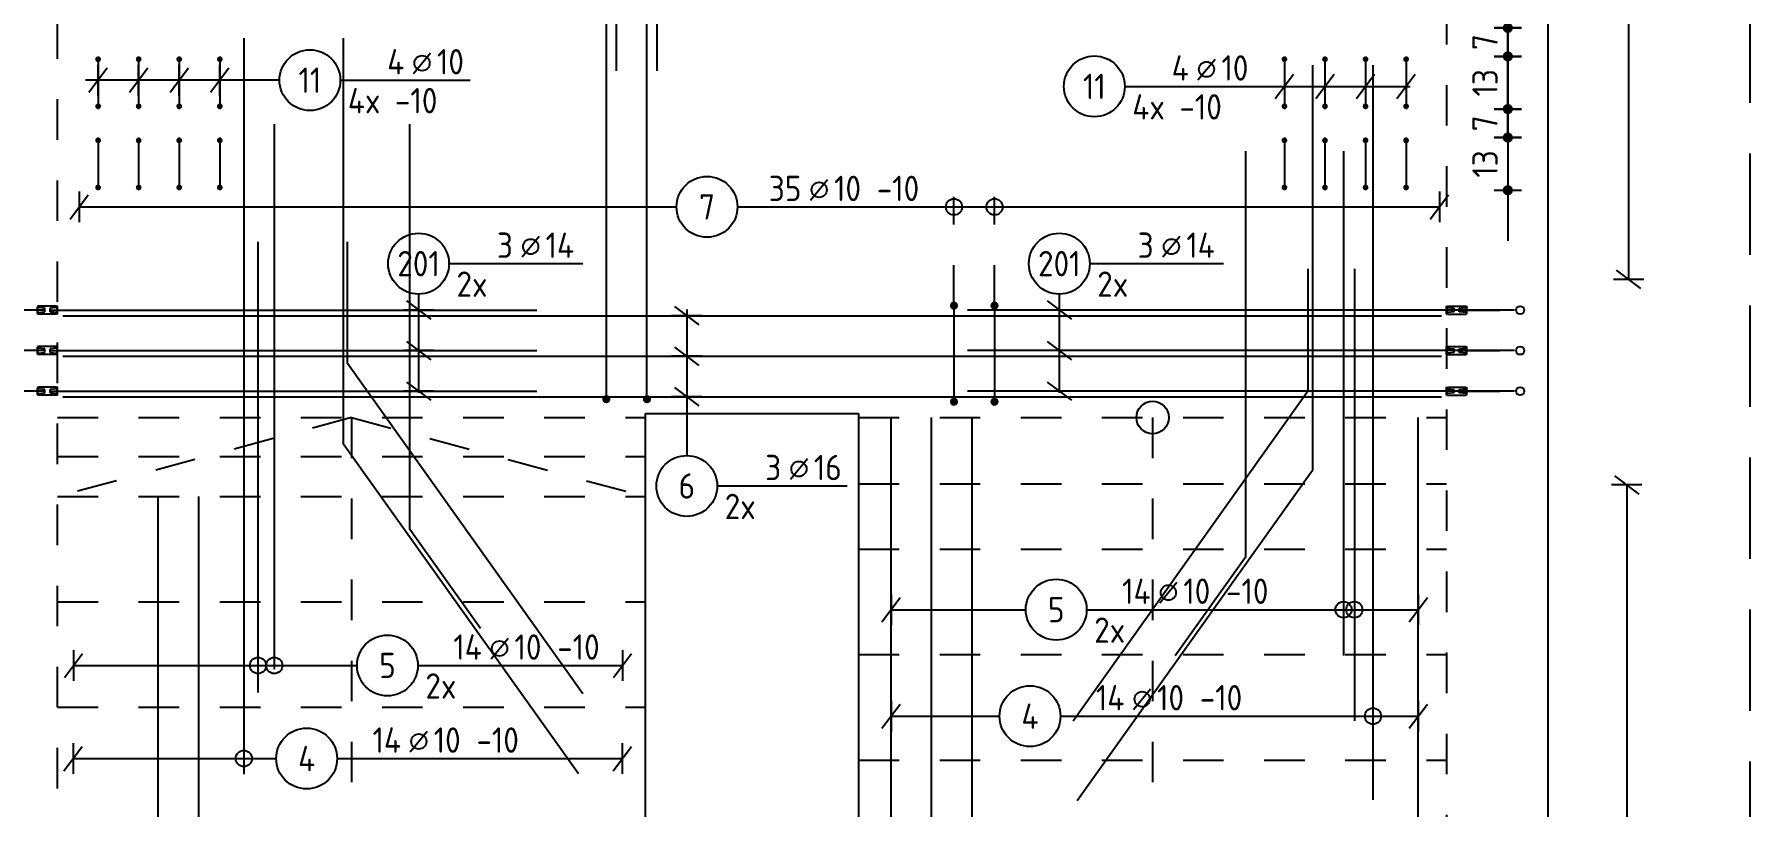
# Model space of a CAD drawing. Extents: x -10.6 to 29.1, y 0 to 18.4.
# Drawn here: x 2.213 to 6.442, y 9.436 to 11.342 of the extents above; entities that cross this region are included whole.
import ezdxf
from ezdxf.enums import TextEntityAlignment as Align

# ---------------------------------------------------------------- set-up
doc = ezdxf.new("R2010")
doc.units = 0
doc.header["$LTSCALE"] = 0.25
for name, pattern in [('AUSGEZOGEN', [1000.01, 1000, 0.01]), ('DOT', [0.175, 0.05, -0.125]), ('GESTRICHELTX2', [1.5, 1, -0.5]), ('HIDDEN', [0.375, 0.25, -0.125]), ('PUNKT', [0.175, 0.05, -0.125]), ('VERDECKT', [0.375, 0.25, -0.125])]:
    doc.linetypes.add(name, pattern=pattern)
for name, color, linetype in [('1.UG', 7, 'Continuous'), ('BETON', 7, 'Continuous'), ('HILFE', 7, 'Continuous'), ('LENTON', 7, 'Continuous'), ('MASSE', 7, 'Continuous'), ('OBJEKT', 7, 'Continuous'), ('RND', 7, 'Continuous'), ('VERDECKT', 7, 'Continuous')]:
    doc.layers.add(name, color=color, linetype=linetype)
doc.layers.add('NOPLOT', color=7, linetype='Continuous', plot=False)
doc.styles.add('txt', font='isocp.shx')
doc.dimstyles.new('DOT_I', dxfattribs={"dimscale": 0.25, "dimtxt": 0.25, "dimasz": 0.25, "dimexe": 0.1, "dimexo": 0.3, "dimgap": 0.1, "dimtad": 1, "dimdec": 3, "dimzin": 3, "dimtxsty": 'txt', "dimblk": 'DOT', "dimblk1": 'DOT', "dimblk2": 'DOT', "dimsah": 1, "dimcen": 0.1, "dimse1": 1, "dimse2": 1, "dimazin": 0, "dimtfac": 1, "dimtdec": 4, "dimtix": 1, "dimtmove": 2, "dimatfit": 3, "dimfxl": 0, "dimtvp": 1, "dimtolj": 1, "dimtzin": 0, "dimarcsym": 0})

# ---------------------------------------------------------------- blocks, each defined once
blk = doc.blocks.new('LEI_GRE')
at = {"layer": 'RND', "color": 7, "linetype": 'Continuous'}
for p, q in [((-0.09, -0.12), (0.09, 0.12)), ((0, 0.15), (0, -0.15))]:
    blk.add_line(p, q, dxfattribs=at)
blk = doc.blocks.new('RND_LEI')
at = {"layer": 'RND', "color": 7, "linetype": 'Continuous'}
blk.add_line((1.022, 0.066), (1.19, 0.27), dxfattribs=at)
for centre, radius in [((0, 0), 0.3), ((1.106, 0.168), 0.075)]:
    blk.add_circle(centre, radius, dxfattribs=at)
at = {"layer": 'RND', "color": 7, "linetype": 'Continuous', "style": 'txt'}
blk.add_attdef('ANZ', text='', height=0.25, dxfattribs=at).set_placement((0.931, 0.057), align=Align.RIGHT)
for tag, p in [('DUM', (1.253, 0.057)), ('ABSTD', (1.674, 0.057)), ('POSTXT', (0.374, -0.327))]:
    blk.add_attdef(tag, p, '', height=0.25, dxfattribs=at)
blk.add_attdef('POSL', text='', height=0.25, dxfattribs=at).set_placement((0, 0), align=Align.MIDDLE)
blk = doc.blocks.new('DOT')
at = {"layer": 'MASSE', "color": 7, "linetype": 'Continuous'}
for p, q in [((0, 0), (-1, 0)), ((0, 0.54), (0, -0.54))]:
    blk.add_line(p, q, dxfattribs=at)
at = {"layer": 'MASSE', "color": 7, "linetype": 'Continuous', "const_width": 0.2}
blk.add_lwpolyline([(-0.1, 0, 1), (0.1, 0, 1)], format="xyb", close=True, dxfattribs=at)
blk = doc.blocks.new('*D23')
at = {"layer": 'Defpoints', "color": 0, "linetype": 'AUSGEZOGEN', "transparency": 16777216}
for p in [(5.8457, 11.4873), (5.8457, 11.3573), (5.8457, 11.3573)]:
    blk.add_point(p, dxfattribs=at)
at = {"layer": 'MASSE', "color": 0, "linetype": 'AUSGEZOGEN', "lineweight": -2, "transparency": 16777216}
for p, q in [((5.8457, 11.5498), (5.8457, 11.6123)), ((5.8457, 11.4873), (5.8457, 11.3573)), ((5.8457, 11.2948), (5.8457, 11.2323))]:
    blk.add_line(p, q, dxfattribs=at)
at = {"layer": 'MASSE', "color": 0, "linetype": 'AUSGEZOGEN', "lineweight": -2, "transparency": 16777216, "xscale": 0.0625, "yscale": 0.0625, "zscale": 0.0625}
for p, rotation in [((5.8457, 11.4873), 270), ((5.8457, 11.3573), 90)]:
    blk.add_blockref('DOT', p, dxfattribs=dict(at, rotation=rotation))
at = {"layer": 'MASSE', "color": 0, "linetype": 'AUSGEZOGEN', "transparency": 16777216, "insert": (5.7895, 11.4223), "char_height": 0.0625, "attachment_point": 5, "rotation": 90, "style": 'txt'}
blk.add_mtext('\\A1;13', dxfattribs=at)
blk = doc.blocks.new('*D24')
at = {"layer": 'Defpoints', "color": 0, "linetype": 'AUSGEZOGEN', "transparency": 16777216}
for p in [(5.8457, 11.3573), (5.8457, 11.287), (5.8457, 11.287)]:
    blk.add_point(p, dxfattribs=at)
at = {"layer": 'MASSE', "color": 0, "linetype": 'AUSGEZOGEN', "lineweight": -2, "transparency": 16777216}
for p, q in [((5.8457, 11.4198), (5.8457, 11.4823)), ((5.8457, 11.3573), (5.8457, 11.287)), ((5.8457, 11.2245), (5.8457, 11.162))]:
    blk.add_line(p, q, dxfattribs=at)
at = {"layer": 'MASSE', "color": 0, "linetype": 'AUSGEZOGEN', "lineweight": -2, "transparency": 16777216, "xscale": 0.0625, "yscale": 0.0625, "zscale": 0.0625}
for p, rotation in [((5.8457, 11.3573), 270), ((5.8457, 11.287), 90)]:
    blk.add_blockref('DOT', p, dxfattribs=dict(at, rotation=rotation))
at = {"layer": 'MASSE', "color": 0, "linetype": 'AUSGEZOGEN', "transparency": 16777216, "insert": (5.7895, 11.3222), "char_height": 0.0625, "attachment_point": 5, "rotation": 90, "style": 'txt'}
blk.add_mtext('\\A1;7', dxfattribs=at)
blk = doc.blocks.new('*D25')
at = {"layer": 'Defpoints', "color": 0, "linetype": 'AUSGEZOGEN', "transparency": 16777216}
for p in [(5.8457, 11.287), (5.8457, 11.157), (5.8457, 11.157)]:
    blk.add_point(p, dxfattribs=at)
at = {"layer": 'MASSE', "color": 0, "linetype": 'AUSGEZOGEN', "lineweight": -2, "transparency": 16777216}
for p, q in [((5.8457, 11.3495), (5.8457, 11.412)), ((5.8457, 11.287), (5.8457, 11.157)), ((5.8457, 11.0945), (5.8457, 11.032))]:
    blk.add_line(p, q, dxfattribs=at)
at = {"layer": 'MASSE', "color": 0, "linetype": 'AUSGEZOGEN', "lineweight": -2, "transparency": 16777216, "xscale": 0.0625, "yscale": 0.0625, "zscale": 0.0625}
for p, rotation in [((5.8457, 11.287), 270), ((5.8457, 11.157), 90)]:
    blk.add_blockref('DOT', p, dxfattribs=dict(at, rotation=rotation))
at = {"layer": 'MASSE', "color": 0, "linetype": 'AUSGEZOGEN', "transparency": 16777216, "insert": (5.7895, 11.222), "char_height": 0.0625, "attachment_point": 5, "rotation": 90, "style": 'txt'}
blk.add_mtext('\\A1;13', dxfattribs=at)
blk = doc.blocks.new('*D26')
at = {"layer": 'Defpoints', "color": 0, "linetype": 'AUSGEZOGEN', "transparency": 16777216}
for p in [(5.8457, 11.157), (5.8457, 11.0867), (5.8457, 11.0867)]:
    blk.add_point(p, dxfattribs=at)
at = {"layer": 'MASSE', "color": 0, "linetype": 'AUSGEZOGEN', "lineweight": -2, "transparency": 16777216}
for p, q in [((5.8457, 11.2195), (5.8457, 11.282)), ((5.8457, 11.157), (5.8457, 11.0867)), ((5.8457, 11.0242), (5.8457, 10.9617))]:
    blk.add_line(p, q, dxfattribs=at)
at = {"layer": 'MASSE', "color": 0, "linetype": 'AUSGEZOGEN', "lineweight": -2, "transparency": 16777216, "xscale": 0.0625, "yscale": 0.0625, "zscale": 0.0625}
for p, rotation in [((5.8457, 11.157), 270), ((5.8457, 11.0867), 90)]:
    blk.add_blockref('DOT', p, dxfattribs=dict(at, rotation=rotation))
at = {"layer": 'MASSE', "color": 0, "linetype": 'AUSGEZOGEN', "transparency": 16777216, "insert": (5.7895, 11.1219), "char_height": 0.0625, "attachment_point": 5, "rotation": 90, "style": 'txt'}
blk.add_mtext('\\A1;7', dxfattribs=at)
blk = doc.blocks.new('*D27')
at = {"layer": 'Defpoints', "color": 0, "linetype": 'AUSGEZOGEN', "transparency": 16777216}
for p in [(5.8457, 11.0867), (5.8457, 10.9567), (5.8457, 10.9567)]:
    blk.add_point(p, dxfattribs=at)
at = {"layer": 'MASSE', "color": 0, "linetype": 'AUSGEZOGEN', "lineweight": -2, "transparency": 16777216}
for p, q in [((5.8457, 11.1492), (5.8457, 11.2117)), ((5.8457, 11.0867), (5.8457, 10.9567)), ((5.8457, 10.8942), (5.8457, 10.8317))]:
    blk.add_line(p, q, dxfattribs=at)
at = {"layer": 'MASSE', "color": 0, "linetype": 'AUSGEZOGEN', "lineweight": -2, "transparency": 16777216, "xscale": 0.0625, "yscale": 0.0625, "zscale": 0.0625}
for p, rotation in [((5.8457, 11.0867), 270), ((5.8457, 10.9567), 90)]:
    blk.add_blockref('DOT', p, dxfattribs=dict(at, rotation=rotation))
at = {"layer": 'MASSE', "color": 0, "linetype": 'AUSGEZOGEN', "transparency": 16777216, "insert": (5.7895, 11.0217), "char_height": 0.0625, "attachment_point": 5, "rotation": 90, "style": 'txt'}
blk.add_mtext('\\A1;13', dxfattribs=at)

msp = doc.modelspace()

# ---------------------------------------------------------------- linework, layer by layer
at = {"layer": '1.UG', "color": 7, "linetype": 'PUNKT'}
for p, q in [((2.2699, 10.3962), (3.7199, 10.3962)), ((2.9949, 10.3962), (2.9949, 7.0812)), ((2.2699, 10.2012), (3.7199, 10.2012)), ((2.2699, 9.9412), (3.7199, 9.9412)), ((2.2699, 9.6812), (3.7199, 9.6812))]:
    msp.add_line(p, q, dxfattribs=at)
at = {"layer": '1.UG', "color": 7, "linetype": 'DOT'}
for p, q in [((2.9949, 10.3962), (2.2699, 10.2012)), ((2.9949, 10.3962), (3.7199, 10.2012)), ((4.2449, 10.3962), (5.6949, 10.3962)), ((4.9699, 10.3962), (4.9699, 6.4962)), ((4.2449, 10.0712), (5.6949, 10.0712)), ((4.2449, 9.8112), (5.6949, 9.8112)), ((4.2449, 9.5512), (5.6949, 9.5512))]:
    msp.add_line(p, q, dxfattribs=at)
at = {"layer": 'BETON', "color": 6, "linetype": 'AUSGEZOGEN', "lineweight": -2}
msp.add_line((5.9449, 6.6912), (5.9449, 12.5475), dxfattribs=at)
at = {"layer": 'BETON', "color": 6, "linetype": 'AUSGEZOGEN'}
for p, q in [((3.7199, 7.0812), (3.7199, 10.4062)), ((3.7199, 10.4062), (4.2449, 10.4062)), ((4.2449, 10.4062), (4.2449, 6.4862))]:
    msp.add_line(p, q, dxfattribs=at)
at = {"layer": 'HILFE', "color": 102, "linetype": 'GESTRICHELTX2'}
msp.add_line((6.4421, 12.5475), (6.4421, 4.4188), dxfattribs=at)
at = {"layer": 'LENTON', "color": 102}
for p, q in [((2.2214, 10.671), (2.2201, 10.6697)), ((2.2201, 10.6697), (2.2201, 10.6686)), ((2.2201, 10.6612), (2.2201, 10.6686)), ((2.221, 10.6673), (2.2201, 10.6685)), ((2.2201, 10.6539), (2.2201, 10.6612)), ((2.2386, 10.6655), (2.221, 10.6673)), ((2.2669, 10.671), (2.2214, 10.671)), ((2.2386, 10.6569), (2.2386, 10.6655)), ((2.2689, 10.6673), (2.2513, 10.6655)), ((2.2513, 10.6569), (2.2513, 10.6655)), ((2.2675, 10.6699), (2.2669, 10.671)), ((2.2688, 10.671), (2.2682, 10.6699)), ((2.2699, 10.671), (2.2688, 10.671)), ((2.2699, 10.6685), (2.2689, 10.6673)), ((2.2689, 10.6551), (2.2689, 10.6673)), ((2.2689, 10.6551), (2.2689, 10.6673)), ((2.2699, 10.6661), (2.2699, 10.671)), ((2.2699, 10.6563), (2.2699, 10.6661)), ((5.6949, 10.671), (5.6959, 10.671)), ((5.6949, 10.6661), (5.6949, 10.671)), ((5.6949, 10.6685), (5.6958, 10.6673)), ((5.6949, 10.6563), (5.6949, 10.6661)), ((5.6958, 10.6551), (5.6958, 10.6673)), ((5.6958, 10.6673), (5.7134, 10.6655)), ((5.6958, 10.6551), (5.6958, 10.6673)), ((5.6959, 10.671), (5.6965, 10.6699)), ((5.6972, 10.6699), (5.6978, 10.671)), ((5.6978, 10.671), (5.7434, 10.671)), ((5.7134, 10.6569), (5.7134, 10.6655)), ((5.7261, 10.6655), (5.7437, 10.6673)), ((5.7261, 10.6569), (5.7261, 10.6655)), ((5.7434, 10.671), (5.7447, 10.6697)), ((5.7437, 10.6673), (5.7447, 10.6685)), ((5.7447, 10.6697), (5.7447, 10.6686)), ((5.7447, 10.6612), (5.7447, 10.6686)), ((5.7447, 10.6539), (5.7447, 10.6612)), ((2.2201, 10.6539), (2.221, 10.6551)), ((2.2201, 10.6527), (2.2201, 10.6539)), ((2.2201, 10.6527), (2.2214, 10.6514)), ((2.221, 10.6551), (2.2386, 10.6569)), ((2.2669, 10.6514), (2.2214, 10.6514)), ((2.2513, 10.6569), (2.2689, 10.6551)), ((2.2669, 10.6514), (2.2675, 10.6525)), ((2.2682, 10.6525), (2.2688, 10.6514)), ((2.2699, 10.6514), (2.2688, 10.6514)), ((2.2689, 10.6551), (2.2699, 10.6539)), ((2.2699, 10.6514), (2.2699, 10.6563)), ((5.6949, 10.6514), (5.6949, 10.6563)), ((5.6958, 10.6551), (5.6949, 10.6539)), ((5.6949, 10.6514), (5.6959, 10.6514)), ((5.7134, 10.6569), (5.6958, 10.6551)), ((5.6965, 10.6525), (5.6959, 10.6514)), ((5.6978, 10.6514), (5.6972, 10.6525)), ((5.6978, 10.6514), (5.7434, 10.6514)), ((5.7437, 10.6551), (5.7261, 10.6569)), ((5.7447, 10.6527), (5.7434, 10.6514)), ((5.7447, 10.6539), (5.7437, 10.6551)), ((5.7447, 10.6527), (5.7447, 10.6539)), ((2.2214, 10.571), (2.2201, 10.5697)), ((2.2201, 10.5697), (2.2201, 10.5686)), ((2.2201, 10.5612), (2.2201, 10.5686)), ((2.221, 10.5673), (2.2201, 10.5685)), ((2.2201, 10.5539), (2.2201, 10.5612)), ((2.2201, 10.5539), (2.221, 10.5551)), ((2.2201, 10.5527), (2.2201, 10.5539)), ((2.2201, 10.5527), (2.2214, 10.5514)), ((2.2386, 10.5655), (2.221, 10.5673)), ((2.221, 10.5551), (2.2386, 10.5569)), ((2.2669, 10.571), (2.2214, 10.571)), ((2.2669, 10.5514), (2.2214, 10.5514)), ((2.2386, 10.5569), (2.2386, 10.5655)), ((2.2689, 10.5673), (2.2513, 10.5655)), ((2.2513, 10.5569), (2.2513, 10.5655)), ((2.2513, 10.5569), (2.2689, 10.5551)), ((2.2675, 10.5699), (2.2669, 10.571)), ((2.2669, 10.5514), (2.2675, 10.5525)), ((2.2688, 10.571), (2.2682, 10.5699)), ((2.2682, 10.5525), (2.2688, 10.5514)), ((2.2699, 10.571), (2.2688, 10.571)), ((2.2699, 10.5514), (2.2688, 10.5514)), ((2.2699, 10.5685), (2.2689, 10.5673)), ((2.2689, 10.5551), (2.2689, 10.5673)), ((2.2689, 10.5551), (2.2689, 10.5673)), ((2.2689, 10.5551), (2.2699, 10.5539)), ((2.2699, 10.5661), (2.2699, 10.571)), ((2.2699, 10.5563), (2.2699, 10.5661)), ((2.2699, 10.5514), (2.2699, 10.5563)), ((5.6949, 10.571), (5.6959, 10.571)), ((5.6949, 10.5661), (5.6949, 10.571)), ((5.6949, 10.5685), (5.6958, 10.5673)), ((5.6949, 10.5563), (5.6949, 10.5661)), ((5.6949, 10.5514), (5.6949, 10.5563)), ((5.6958, 10.5551), (5.6949, 10.5539)), ((5.6949, 10.5514), (5.6959, 10.5514)), ((5.6958, 10.5551), (5.6958, 10.5673)), ((5.6958, 10.5673), (5.7134, 10.5655)), ((5.6958, 10.5551), (5.6958, 10.5673)), ((5.7134, 10.5569), (5.6958, 10.5551)), ((5.6959, 10.571), (5.6965, 10.5699)), ((5.6965, 10.5525), (5.6959, 10.5514)), ((5.6972, 10.5699), (5.6978, 10.571)), ((5.6978, 10.5514), (5.6972, 10.5525)), ((5.6978, 10.571), (5.7434, 10.571)), ((5.6978, 10.5514), (5.7434, 10.5514)), ((5.7134, 10.5569), (5.7134, 10.5655)), ((5.7261, 10.5655), (5.7437, 10.5673)), ((5.7261, 10.5569), (5.7261, 10.5655)), ((5.7437, 10.5551), (5.7261, 10.5569)), ((5.7434, 10.571), (5.7447, 10.5697)), ((5.7447, 10.5527), (5.7434, 10.5514)), ((5.7437, 10.5673), (5.7447, 10.5685)), ((5.7447, 10.5539), (5.7437, 10.5551)), ((5.7447, 10.5697), (5.7447, 10.5686)), ((5.7447, 10.5612), (5.7447, 10.5686)), ((5.7447, 10.5539), (5.7447, 10.5612)), ((5.7447, 10.5527), (5.7447, 10.5539)), ((2.2214, 10.471), (2.2201, 10.4697)), ((2.2201, 10.4697), (2.2201, 10.4686)), ((2.2201, 10.4612), (2.2201, 10.4686)), ((2.221, 10.4673), (2.2201, 10.4685)), ((2.2201, 10.4539), (2.2201, 10.4612)), ((2.2201, 10.4539), (2.221, 10.4551)), ((2.2201, 10.4527), (2.2201, 10.4539)), ((2.2201, 10.4527), (2.2214, 10.4514)), ((2.2386, 10.4655), (2.221, 10.4673)), ((2.221, 10.4551), (2.2386, 10.4569)), ((2.2669, 10.471), (2.2214, 10.471)), ((2.2669, 10.4514), (2.2214, 10.4514)), ((2.2386, 10.4569), (2.2386, 10.4655)), ((2.2689, 10.4673), (2.2513, 10.4655)), ((2.2513, 10.4569), (2.2513, 10.4655)), ((2.2513, 10.4569), (2.2689, 10.4551)), ((2.2675, 10.4699), (2.2669, 10.471)), ((2.2669, 10.4514), (2.2675, 10.4525)), ((2.2688, 10.471), (2.2682, 10.4699)), ((2.2682, 10.4525), (2.2688, 10.4514)), ((2.2699, 10.471), (2.2688, 10.471)), ((2.2699, 10.4514), (2.2688, 10.4514)), ((2.2699, 10.4685), (2.2689, 10.4673)), ((2.2689, 10.4551), (2.2689, 10.4673)), ((2.2689, 10.4551), (2.2689, 10.4673)), ((2.2689, 10.4551), (2.2699, 10.4539)), ((2.2699, 10.4661), (2.2699, 10.471)), ((2.2699, 10.4563), (2.2699, 10.4661)), ((2.2699, 10.4514), (2.2699, 10.4563)), ((5.6949, 10.471), (5.6959, 10.471)), ((5.6949, 10.4661), (5.6949, 10.471)), ((5.6949, 10.4685), (5.6958, 10.4673)), ((5.6949, 10.4563), (5.6949, 10.4661)), ((5.6949, 10.4514), (5.6949, 10.4563)), ((5.6958, 10.4551), (5.6949, 10.4539)), ((5.6949, 10.4514), (5.6959, 10.4514)), ((5.6958, 10.4551), (5.6958, 10.4673)), ((5.6958, 10.4673), (5.7134, 10.4655)), ((5.6958, 10.4551), (5.6958, 10.4673)), ((5.7134, 10.4569), (5.6958, 10.4551)), ((5.6959, 10.471), (5.6965, 10.4699)), ((5.6965, 10.4525), (5.6959, 10.4514)), ((5.6972, 10.4699), (5.6978, 10.471)), ((5.6978, 10.4514), (5.6972, 10.4525)), ((5.6978, 10.471), (5.7434, 10.471)), ((5.6978, 10.4514), (5.7434, 10.4514)), ((5.7134, 10.4569), (5.7134, 10.4655)), ((5.7261, 10.4655), (5.7437, 10.4673)), ((5.7261, 10.4569), (5.7261, 10.4655)), ((5.7437, 10.4551), (5.7261, 10.4569)), ((5.7434, 10.471), (5.7447, 10.4697)), ((5.7447, 10.4527), (5.7434, 10.4514)), ((5.7437, 10.4673), (5.7447, 10.4685)), ((5.7447, 10.4539), (5.7437, 10.4551)), ((5.7447, 10.4697), (5.7447, 10.4686)), ((5.7447, 10.4612), (5.7447, 10.4686)), ((5.7447, 10.4539), (5.7447, 10.4612)), ((5.7447, 10.4527), (5.7447, 10.4539))]:
    msp.add_line(p, q, dxfattribs=at)
at = {"layer": 'LENTON', "color": 102, "linetype": 'AUSGEZOGEN'}
for p, q in [((2.221, 10.6551), (2.221, 10.6673)), ((5.7437, 10.6551), (5.7437, 10.6673)), ((2.221, 10.5551), (2.221, 10.5673)), ((5.7437, 10.5551), (5.7437, 10.5673)), ((2.221, 10.4551), (2.221, 10.4673)), ((5.7437, 10.4551), (5.7437, 10.4673))]:
    msp.add_line(p, q, dxfattribs=at)
at = {"layer": 'LENTON', "color": 102}
for centre, start, end in [((2.2679, 10.6701), 207.5001, 332.4999), ((5.6969, 10.6701), 207.5001, 332.4999), ((2.2679, 10.6524), 27.5, 152.5), ((5.6969, 10.6524), 27.5, 152.5), ((2.2679, 10.5701), 207.5001, 332.4999), ((2.2679, 10.5524), 27.5, 152.5), ((5.6969, 10.5701), 207.5001, 332.4999), ((5.6969, 10.5524), 27.5, 152.5), ((2.2679, 10.4701), 207.5001, 332.4999), ((2.2679, 10.4524), 27.5, 152.5), ((5.6969, 10.4701), 207.5001, 332.4999), ((5.6969, 10.4524), 27.5, 152.5)]:
    msp.add_arc(centre, 0.00041, start, end, dxfattribs=at)
at = {"layer": 'NOPLOT', "color": 191, "linetype": 'Continuous'}
for p, q in [((5.8623, 10.6612), (5.5513, 10.6612)), ((5.8623, 10.5612), (5.5513, 10.5612)), ((5.8623, 10.4612), (5.5513, 10.4612))]:
    msp.add_line(p, q, dxfattribs=at)
for points in [[(2.9745, 11.3321), (2.9745, 10.3321), (3.5546, 9.5176)], [(5.364, 11.2654), (5.364, 10.2654), (4.7838, 9.4509)], [(3.3127, 9.8757), (3.1386, 10.12), (3.1386, 11.12)], [(5.0258, 9.809), (5.1998, 10.0533), (5.1998, 11.0533)], [(3.5648, 9.7149), (2.9846, 10.5294), (2.9846, 10.8294)], [(4.7737, 9.6481), (5.3538, 10.4626), (5.3538, 10.7626)], [(4.325, 6.5925), (4.325, 10.3962)], [(5.625, 6.5925), (5.625, 10.3962)]]:
    msp.add_lwpolyline(points, dxfattribs=at)
at = {"layer": 'OBJEKT', "color": 7, "linetype": 'AUSGEZOGEN'}
msp.add_circle((4.9699, 10.3962), 0.04, dxfattribs=at)
at = {"layer": 'RND', "color": 7, "linetype": 'AUSGEZOGEN'}
for p, q in [((6.1439, 10.7372), (6.1439, 11.7693)), ((2.9671, 11.2283), (3.2871, 11.2283)), ((4.9013, 11.213), (5.2213, 11.213)), ((2.3232, 10.9158), (3.7962, 10.9158)), ((3.9462, 10.9158), (5.6769, 10.9158)), ((3.235, 10.7757), (3.565, 10.7757)), ((4.8148, 10.7757), (5.1448, 10.7757)), ((3.8964, 10.2273), (4.2164, 10.2273)), ((6.139, 10.2298), (6.139, 7.5627)), ((4.325, 9.9221), (4.6573, 9.9221)), ((4.8073, 9.9221), (5.625, 9.9221)), ((2.3092, 9.7844), (3.0083, 9.7844)), ((3.1583, 9.7844), (3.6628, 9.7844)), ((4.325, 9.6594), (4.5926, 9.6594)), ((4.7426, 9.6594), (5.625, 9.6594)), ((2.3082, 9.5549), (2.8091, 9.5549)), ((2.9591, 9.5549), (3.6622, 9.5549))]:
    msp.add_line(p, q, dxfattribs=at)
at = {"layer": 'RND', "color": 102, "linetype": 'AUSGEZOGEN'}
for p, q in [((2.8171, 11.2283), (2.3385, 11.2283)), ((4.9013, 11.213), (5.6052, 11.213)), ((3.16, 10.7007), (3.16, 10.4571)), ((4.7398, 10.7007), (4.7398, 10.4571)), ((3.8214, 10.6629), (3.8214, 10.3023))]:
    msp.add_line(p, q, dxfattribs=at)
at = {"layer": 'RND', "color": 102, "linetype": 'VERDECKT'}
for p, q in [((4.4801, 10.6722), (4.4801, 10.9408)), ((4.5801, 10.6722), (4.5801, 10.9408)), ((2.8043, 9.875), (2.8043, 9.7594))]:
    msp.add_line(p, q, dxfattribs=at)
at = {"layer": 'RND', "color": 1, "linetype": 'HIDDEN'}
for p, q in [((2.2386, 10.6612), (2.0386, 10.6612)), ((5.7261, 10.6612), (5.8761, 10.6612)), ((2.2386, 10.5612), (2.0386, 10.5612)), ((5.7261, 10.5612), (5.8761, 10.5612)), ((2.2386, 10.4612), (2.0386, 10.4612)), ((5.7261, 10.4612), (5.8761, 10.4612))]:
    msp.add_line(p, q, dxfattribs=at)
at = {"layer": 'RND', "color": 1, "linetype": 'AUSGEZOGEN'}
for points in [[(3.6232, 10.4414), (3.6232, 11.8014)], [(3.6482, 11.2514), (3.6482, 11.8014)], [(3.7232, 10.4414), (3.7232, 11.8014)], [(3.7482, 11.2514), (3.7482, 11.8014)], [(2.7291, 11.3321), (2.7291, 10.3321), (2.7291, 9.516)], [(2.3699, 11.287), (2.3699, 11.157)], [(2.4699, 11.287), (2.4699, 11.157)], [(2.5699, 11.287), (2.5699, 11.157)], [(2.6699, 11.287), (2.6699, 11.157)], [(5.2949, 11.287), (5.2949, 11.157)], [(5.3949, 11.287), (5.3949, 11.157)], [(5.4949, 11.287), (5.4949, 11.157)], [(5.5132, 11.2654), (5.5132, 10.2654), (5.5132, 9.4532)], [(5.5949, 11.287), (5.5949, 11.157)], [(2.3699, 11.0867), (2.3699, 10.9567)], [(2.4699, 11.0867), (2.4699, 10.9567)], [(2.5699, 11.0867), (2.5699, 10.9567)], [(2.6699, 11.0867), (2.6699, 10.9567)], [(2.8043, 11.12), (2.8043, 10.12), (2.8043, 9.875)], [(5.2949, 11.0867), (5.2949, 10.9567)], [(5.3949, 11.0867), (5.3949, 10.9567)], [(5.4949, 11.0867), (5.4949, 10.9567)], [(5.5949, 11.0867), (5.5949, 10.9567)], [(5.4408, 11.0533), (5.4408, 10.0533), (5.4408, 9.8092)], [(2.7641, 10.8294), (2.7641, 10.5351), (2.7641, 9.7175)], [(5.4674, 10.7626), (5.4674, 10.4626), (5.4674, 9.6481)], [(2.2513, 10.6612), (3.4513, 10.6612)], [(4.4801, 10.6722), (4.4801, 10.4351)], [(5.7134, 10.6612), (4.5134, 10.6612)], [(4.5801, 10.6722), (4.5801, 10.4351)], [(2.2826, 10.6473), (5.6826, 10.6473)], [(2.2513, 10.5612), (3.4513, 10.5612)], [(2.2826, 10.5473), (5.6826, 10.5473)], [(5.7134, 10.5612), (4.5134, 10.5612)], [(2.2513, 10.4612), (3.4513, 10.4612)], [(2.2826, 10.4473), (5.6826, 10.4473)], [(5.7134, 10.4612), (4.5134, 10.4612)], [(4.425, 6.5925), (4.425, 10.3962)], [(4.525, 6.5925), (4.525, 10.3962)], [(2.5179, 7.1389), (2.5179, 10.2012)], [(2.6179, 7.1389), (2.6179, 10.2012)]]:
    msp.add_lwpolyline(points, dxfattribs=at)
at = {"layer": 'RND', "color": 7, "linetype": 'AUSGEZOGEN'}
for points, const_width in [([(2.3734, 11.28, -1), (2.3664, 11.28, -1)], 0.007), ([(2.4734, 11.28, -1), (2.4664, 11.28, -1)], 0.007), ([(2.5734, 11.28, -1), (2.5664, 11.28, -1)], 0.007), ([(2.6734, 11.28, -1), (2.6664, 11.28, -1)], 0.007), ([(5.2914, 11.28, 1), (5.2984, 11.28, 1)], 0.007), ([(5.3914, 11.28, 1), (5.3984, 11.28, 1)], 0.007), ([(5.4914, 11.28, 1), (5.4984, 11.28, 1)], 0.007), ([(5.5914, 11.28, 1), (5.5984, 11.28, 1)], 0.007), ([(2.3734, 11.164, -1), (2.3664, 11.164, -1)], 0.007), ([(2.4734, 11.164, -1), (2.4664, 11.164, -1)], 0.007), ([(2.5734, 11.164, -1), (2.5664, 11.164, -1)], 0.007), ([(2.6734, 11.164, -1), (2.6664, 11.164, -1)], 0.007), ([(5.2914, 11.164, 1), (5.2984, 11.164, 1)], 0.007), ([(5.3914, 11.164, 1), (5.3984, 11.164, 1)], 0.007), ([(5.4914, 11.164, 1), (5.4984, 11.164, 1)], 0.007), ([(5.5914, 11.164, 1), (5.5984, 11.164, 1)], 0.007), ([(2.3734, 11.0797, -1), (2.3664, 11.0797, -1)], 0.007), ([(2.4734, 11.0797, -1), (2.4664, 11.0797, -1)], 0.007), ([(2.5734, 11.0797, -1), (2.5664, 11.0797, -1)], 0.007), ([(2.6734, 11.0797, -1), (2.6664, 11.0797, -1)], 0.007), ([(5.2914, 11.0797, 1), (5.2984, 11.0797, 1)], 0.007), ([(5.3914, 11.0797, 1), (5.3984, 11.0797, 1)], 0.007), ([(5.4914, 11.0797, 1), (5.4984, 11.0797, 1)], 0.007), ([(5.5914, 11.0797, 1), (5.5984, 11.0797, 1)], 0.007), ([(2.3734, 10.9637, -1), (2.3664, 10.9637, -1)], 0.007), ([(2.4734, 10.9637, -1), (2.4664, 10.9637, -1)], 0.007), ([(2.5734, 10.9637, -1), (2.5664, 10.9637, -1)], 0.007), ([(2.6734, 10.9637, -1), (2.6664, 10.9637, -1)], 0.007), ([(5.2914, 10.9637, 1), (5.2984, 10.9637, 1)], 0.007), ([(5.3914, 10.9637, 1), (5.3984, 10.9637, 1)], 0.007), ([(5.4914, 10.9637, 1), (5.4984, 10.9637, 1)], 0.007), ([(5.5914, 10.9637, 1), (5.5984, 10.9637, 1)], 0.007), ([(4.4751, 10.6722, 1), (4.4851, 10.6722, 1)], 0.01), ([(4.5751, 10.6722, 1), (4.5851, 10.6722, 1)], 0.01), ([(3.6182, 10.4414, 1), (3.6282, 10.4414, 1)], 0.01), ([(3.7182, 10.4414, 1), (3.7282, 10.4414, 1)], 0.01), ([(4.4751, 10.4351, 1), (4.4851, 10.4351, 1)], 0.01), ([(4.5751, 10.4351, 1), (4.5851, 10.4351, 1)], 0.01)]:
    msp.add_lwpolyline(points, format="xyb", close=True, dxfattribs=dict(at, const_width=const_width))
for centre, radius in [((4.4801, 10.9158), 0.02), ((4.5801, 10.9158), 0.02), ((5.8761, 10.6612), 0.01), ((5.8761, 10.5612), 0.01), ((5.8761, 10.4612), 0.01), ((5.4408, 9.9221), 0.02), ((5.4674, 9.9221), 0.02), ((2.7641, 9.7844), 0.02), ((2.8043, 9.7844), 0.02), ((5.5132, 9.6594), 0.02), ((2.7291, 9.5549), 0.02)]:
    msp.add_circle(centre, radius, dxfattribs=at)
at = {"layer": 'VERDECKT', "color": 7, "linetype": 'VERDECKT', "lineweight": -2}
for p, q in [((2.2699, 7.0812), (2.2699, 11.8162)), ((5.6949, 11.8162), (5.6949, 6.6912))]:
    msp.add_line(p, q, dxfattribs=at)
at = {"layer": 'VERDECKT', "color": 7, "linetype": 'VERDECKT'}
msp.add_line((2.2699, 10.2999), (3.7199, 10.2999), dxfattribs=at)
at = {"layer": 'VERDECKT', "color": 7, "linetype": 'HIDDEN'}
msp.add_line((4.2449, 10.2325), (5.6949, 10.2325), dxfattribs=at)

# ---------------------------------------------------------------- block references
at = {"layer": 'RND', "color": 7, "linetype": 'AUSGEZOGEN', "xscale": 0.25, "yscale": 0.25, "zscale": 0.25}
for p, values in [((2.8921, 11.2283), {'POSL': '11', 'DUM': '10', 'ANZ': '4', 'POSTXT': '4x -10'}), ((4.8263, 11.213), {'POSL': '11', 'DUM': '10', 'ANZ': '4', 'POSTXT': '4x -10'}), ((3.8712, 10.9158), {'POSL': '7', 'DUM': '10', 'ANZ': '35', 'ABSTD': '-10'}), ((3.16, 10.7757), {'POSL': '201', 'DUM': '14', 'ANZ': '3', 'POSTXT': '2x'}), ((4.7398, 10.7757), {'POSL': '201', 'DUM': '14', 'ANZ': '3', 'POSTXT': '2x'}), ((3.8214, 10.2273), {'POSL': '6', 'DUM': '16', 'ANZ': '3', 'POSTXT': '2x'}), ((4.7323, 9.9221), {'POSL': '5', 'DUM': '10', 'ANZ': '14', 'ABSTD': '-10', 'POSTXT': '2x'}), ((3.0833, 9.7844), {'POSL': '5', 'DUM': '10', 'ANZ': '14', 'ABSTD': '-10', 'POSTXT': '2x'}), ((4.6676, 9.6594), {'POSL': '4', 'DUM': '10', 'ANZ': '14', 'ABSTD': '-10'}), ((2.8841, 9.5549), {'POSL': '4', 'DUM': '10', 'ANZ': '14', 'ABSTD': '-10'})]:
    msp.add_blockref('RND_LEI', p, dxfattribs=at).add_auto_attribs(values)
at = {"layer": 'RND', "color": 102, "linetype": 'AUSGEZOGEN', "xscale": 0.25, "yscale": 0.25, "zscale": 0.25}
for p, rotation in [((2.3699, 11.2283), 180), ((2.4699, 11.2283), 180), ((2.5699, 11.2283), 180), ((2.6699, 11.2283), 180), ((3.16, 10.6612), 270), ((3.8214, 10.6473), 270), ((4.7398, 10.6612), 270), ((3.16, 10.5612), 270), ((4.7398, 10.5612), 270), ((3.8214, 10.5473), 270), ((3.16, 10.4612), 270), ((3.8214, 10.4473), 270), ((4.7398, 10.4612), 270)]:
    msp.add_blockref('LEI_GRE', p, dxfattribs=dict(at, rotation=rotation))
for p in [(5.2949, 11.213), (5.3949, 11.213), (5.4949, 11.213), (5.5949, 11.213)]:
    msp.add_blockref('LEI_GRE', p, dxfattribs=at)
at = {"layer": 'RND', "color": 7, "linetype": 'AUSGEZOGEN', "xscale": 0.25, "yscale": 0.25, "zscale": 0.25}
for p in [(2.3232, 10.9158), (5.6769, 10.9158), (4.325, 9.9221), (5.625, 9.9221), (2.3092, 9.7844), (3.6628, 9.7844), (4.325, 9.6594), (5.625, 9.6594), (2.3082, 9.5549), (3.6622, 9.5549)]:
    msp.add_blockref('LEI_GRE', p, dxfattribs=at)
for p, rotation in [((6.1439, 10.7372), 90), ((6.139, 10.2298), 270)]:
    msp.add_blockref('LEI_GRE', p, dxfattribs=dict(at, rotation=rotation))

# ---------------------------------------------------------------- dimensions: what is measured, and where the dimension line sits
at = {"layer": 'MASSE', "color": 7, "linetype": 'AUSGEZOGEN'}
for base, p1, p2, picture, middle in [((5.8457, 11.3573), (5.8457, 11.4873), (5.8457, 11.3573), '*D23', (5.7895, 11.4223)), ((5.8457, 11.287), (5.8457, 11.3573), (5.8457, 11.287), '*D24', (5.7895, 11.3222)), ((5.8457, 11.157), (5.8457, 11.287), (5.8457, 11.157), '*D25', (5.7895, 11.222)), ((5.8457, 11.0867), (5.8457, 11.157), (5.8457, 11.0867), '*D26', (5.7895, 11.1219)), ((5.8457, 10.9567), (5.8457, 11.0867), (5.8457, 10.9567), '*D27', (5.7895, 11.0217))]:
    dim = msp.add_linear_dim(base=base, p1=p1, p2=p2, angle=90, dimstyle='DOT_I', override={"dimdec": 0, "dimlfac": 100}, dxfattribs=at)
    dim.commit()
    dim.dimension.update_dxf_attribs({"geometry": picture, "text_midpoint": middle})

doc.saveas('drawing.dxf')
